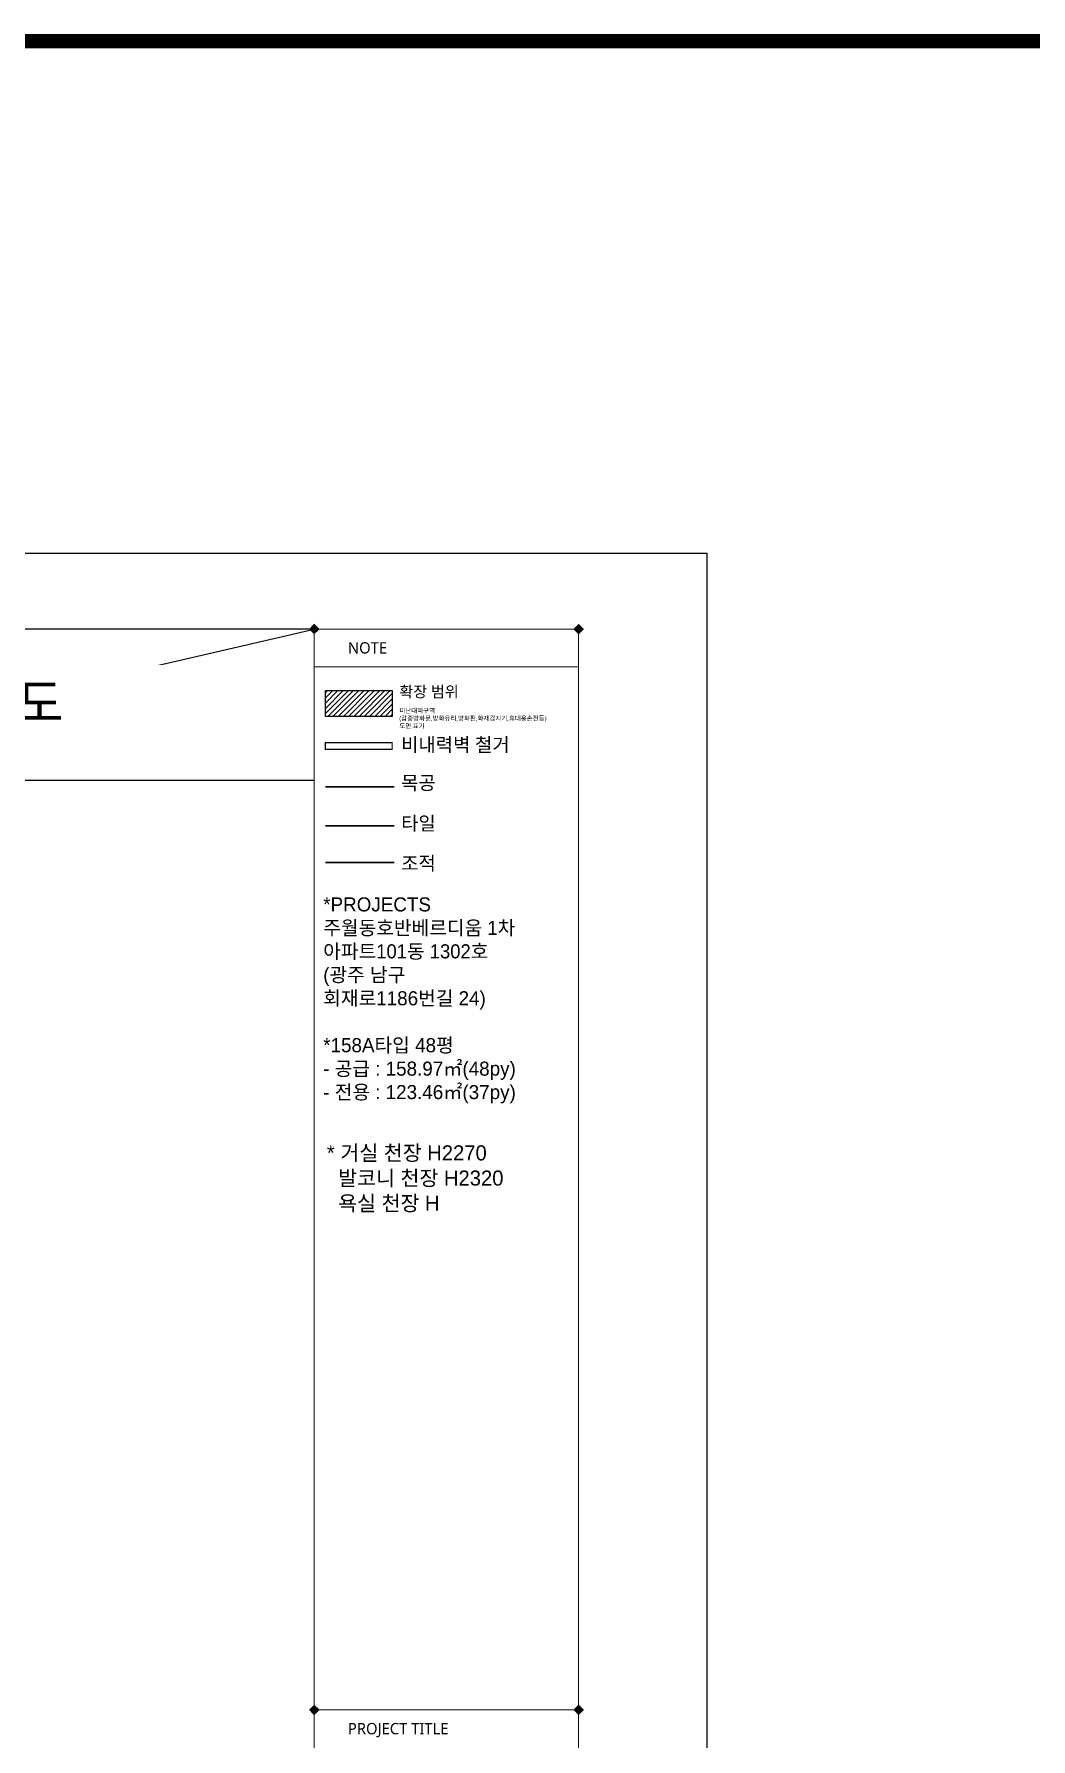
# Model space of a CAD drawing. Header units: millimetres. Extents: x 512 to 764439, y -71 to 559481.
# Drawn here: x 517597 to 526170, y 271636 to 286306 of the extents above; entities that cross this region are included whole.
import ezdxf

# ---------------------------------------------------------------- set-up
doc = ezdxf.new("R2010")
doc.units = ezdxf.units.MM
doc.header["$LTSCALE"] = 50
doc.set_wipeout_variables(frame=1)
doc.linetypes.add('HIDDEN', pattern=[0.375, 0.25, -0.125])
doc.layers.add('#FORM', color=7, linetype='Continuous')
doc.layers.add('#TEXT', color=7, linetype='Continuous')
doc.styles.add('1204Design', font='malgun.ttf')
doc.styles.add('맑은 고딕', font='malgun.ttf')
doc.styles.add('프리텐다드', font='')
doc.styles.get('프리텐다드').set_extended_font_data('Pretendard Variable')

# ---------------------------------------------------------------- blocks, each defined once
blk = doc.blocks.new('1204design form 23ver')
at = {"lineweight": 30}
h = blk.add_hatch(color=256, dxfattribs=at)
h.dxf.hatch_style = 1
h.paths.add_polyline_path([(96627, 10538), (96571, 10481), (96627, 10425), (96684, 10481)])
h = blk.add_hatch(color=256, dxfattribs=at)
h.dxf.hatch_style = 1
h.paths.add_polyline_path([(99427, 10538), (99371, 10481), (99427, 10425), (99484, 10481)])
h = blk.add_hatch(color=256, dxfattribs=at)
h.dxf.hatch_style = 1
h.paths.add_polyline_path([(96627, -909), (96571, -965), (96627, -1022), (96684, -965)])
h = blk.add_hatch(color=256, dxfattribs=at)
h.dxf.hatch_style = 1
h.paths.add_polyline_path([(99427, -909), (99371, -965), (99427, -1022), (99484, -965)])
at = {"lineweight": 20}
for p, q in [((96627, -11679), (96627, 10481)), ((96627, -965), (99427, -965))]:
    blk.add_line(p, q, dxfattribs=at)
at = {"color": 8, "lineweight": 5}
blk.add_line((96627, 10081), (99427, 10081), dxfattribs=at)
blk.add_lwpolyline([(67187, -12479), (100787, -12479), (100787, 11281), (67187, 11281)], close=True)
at = {"lineweight": 20}
blk.add_lwpolyline([(68547, 10481), (99427, 10481), (99427, -11679), (68547, -11679)], close=True, dxfattribs=at)
at = {"char_height": 120, "width": 3200, "attachment_point": 1, "style": '맑은 고딕'}
for s, insert in [('NOTE', (96984, 10343)), ('PROJECT TITLE', (96984, -1104))]:
    blk.add_mtext(s, dxfattribs=dict(at, insert=insert))

msp = doc.modelspace()

# ---------------------------------------------------------------- linework, layer by layer
at = {"layer": '#FORM'}
msp.add_lwpolyline([(520005.68909613, 281185.78670391), (514388.45582504, 281185.78670391), (514388.45582504, 279885.78670391), (520005.68909613, 279885.78670391)], dxfattribs=at)
at = {"color": 32, "true_color": 0xcd6928, "const_width": 121.76646086}
msp.add_lwpolyline([(453482.33485129, 286245.58748108), (604117.7662628, 286245.58748108)], dxfattribs=at)
at = {"color": 240, "linetype": 'HIDDEN', "true_color": 0xed1f24, "const_width": 9.88132979}
msp.add_lwpolyline([(520101.62496122, 280152.04402127), (520675.73022177, 280152.04402127), (520675.73022177, 280209.41395288), (520101.62496122, 280209.41395288), (520101.62496122, 280152.04402127)], dxfattribs=at)
at = {"color": 124, "linetype": 'Continuous', "ltscale": 10, "const_width": 14.03919885}
msp.add_lwpolyline([(520101.62496122, 279829.46556918), (520704.19475514, 279829.46556918)], dxfattribs=at)
at = {"color": 241, "linetype": 'Continuous', "ltscale": 500, "const_width": 14.03919885}
msp.add_lwpolyline([(520101.62496122, 279492.16000839), (520704.19475514, 279492.16000839)], dxfattribs=at)
at = {"color": 30, "linetype": 'Continuous', "ltscale": 500, "const_width": 14.03919885}
msp.add_lwpolyline([(520101.62496122, 279178.20481929), (520704.19475514, 279178.20481929)], dxfattribs=at)
at = {"layer": 'Defpoints', "color": 253, "true_color": 0x9898cc}
msp.add_lwpolyline([(514388.45582504, 279885.78670391), (520005.68909613, 281185.78670391)], dxfattribs=at)

# ---------------------------------------------------------------- texts
at = {"color": 7, "insert": (520738.00007668, 280695.36626922), "char_height": 95.387477622, "attachment_point": 1, "style": '1204Design', "bg_fill": 3, "box_fill_scale": 1.5, "bg_fill_color": 256, "bg_fill_transparency": 0}
msp.add_mtext_dynamic_manual_height_columns('확장 범위', width=559.0872611598, gutter_width=19.65392078, heights=[0], dxfattribs=at)
at = {"attachment_point": 1, "style": '프리텐다드'}
for s, width, gutter_width, heights, insert, char_height in [('*PROJECTS \\P{\\fGulim|b0|i0|c129|p50;주월동호반베르디움 1차 \\P아파트101동 1302호^J}({\\fGulim|b0|i0|c129|p50;광주 남구 ^J회재로}1186{\\fGulim|b0|i0|c129|p50;번길 }24)\\P^J*158A{\\fGulim|b0|i0|c129|p50;타입} 48{\\fGulim|b0|i0|c129|p50;평}^J- {\\fGulim|b0|i0|c129|p50;공급 }: 158.97{\\fGulim|b0|i0|c129|p50;㎡}(48py)\\P- {\\fGulim|b0|i0|c129|p50;전용 }: 123.46{\\fGulim|b0|i0|c129|p50;㎡}(37py)', 2437.7483895997, 66.49214278, [3786.87651379], (520083.47153403, 278877.43117065, 0), 121.11577658626), ('* {\\fGulim|b0|i0|c129|p50;거실 천장 }H2270^J  {\\fGulim|b0|i0|c129|p50;발코니 천장 }H2320\\P  {\\fGulim|b0|i0|c129|p50;욕실 천장 }H ', 2933.3941808224, 72.41905228, [901.72395018], (520114.81939332, 276743.63551707), 130)]:
    msp.add_mtext_dynamic_manual_height_columns(s, width=width, gutter_width=gutter_width, heights=heights, dxfattribs=dict(at, insert=insert, char_height=char_height))

# ---------------------------------------------------------------- wipeouts: each hides what was drawn before it
msp.add_wipeout([(517867.55240142, 272588.22192966), (516544.81387661, 272588.22192966), (516544.81387661, 272316.03222339), (517867.55240142, 272310.64329274)]).dxf.layer = '#TEXT'

# ---------------------------------------------------------------- next in the draw order: texts
at = {"layer": '#FORM', "color": 7, "insert": (517236.9434624, 280535.78670391), "char_height": 325, "attachment_point": 5, "style": '맑은 고딕', "bg_fill": 3, "box_fill_scale": 1.5, "bg_fill_color": 256, "bg_fill_transparency": 0}
msp.add_mtext_dynamic_manual_height_columns('\\pxqc;천정도', width=4744.3675768271, gutter_width=30.53968052, heights=[0], dxfattribs=at)
at = {"color": 7, "attachment_point": 1, "style": '1204Design', "bg_fill": 3, "box_fill_scale": 1.5, "bg_fill_color": 256, "bg_fill_transparency": 0}
for s, width, gutter_width, insert, char_height in [('피난대피구역 (갑종방화문,방화유리,방화판,화재감지기,휴대용손전등) 도면 표기', 1096.2739400715, 19.65392078, (520738.00007668, 280504.59131398), 39.7447823424), ('목공', 839.711111518, 24.43174441, (520753.98607859, 279922.59156896), 118.575957429), ('타일', 820.9955785707, 24.43174441, (520753.98607859, 279573.5761178), 118.575957429), ('조적', 820.9955785707, 24.43174441, (520753.98607859, 279229.76710293), 118.575957429)]:
    msp.add_mtext_dynamic_manual_height_columns(s, width=width, gutter_width=gutter_width, heights=[0], dxfattribs=dict(at, insert=insert, char_height=char_height))

# ---------------------------------------------------------------- next in the draw order: hatches: boundary and pattern name
at = {"transparency": 33554483}
h = msp.add_hatch(dxfattribs=at)
h.set_pattern_fill('ANSI31', color=51, scale=10)
h.set_pattern_definition([(45, (97209.127, 174749.143), (-22.4506403, 22.4506403), [])])
h.paths.add_polyline_path([(520101.62496122, 280657.31661638), (520674.41076149, 280657.79208021), (520674.41076149, 280435.22129909), (520101.62496122, 280434.74583527)])

# ---------------------------------------------------------------- next in the draw order: linework, layer by layer
at = {"color": 51, "transparency": 33554483}
msp.add_lwpolyline([(520101.62496122, 280657.31661638), (520675.04778051, 280657.31661638), (520675.04778051, 280434.74583527), (520101.62496122, 280434.74583527)], close=True, dxfattribs=at)

# ---------------------------------------------------------------- next in the draw order: texts
at = {"color": 7, "insert": (520753.98607859, 280250.6038565), "char_height": 118.575957429, "attachment_point": 1, "style": '1204Design', "bg_fill": 3, "box_fill_scale": 1.5, "bg_fill_color": 256, "bg_fill_transparency": 0}
msp.add_mtext_dynamic_manual_height_columns('비내력벽 철거', width=1112.9756695127, gutter_width=24.43174441, heights=[0], dxfattribs=at)

# ---------------------------------------------------------------- next in the draw order: block references
at = {"xscale": 0.8125005846066201, "yscale": 0.8125005846066201, "zscale": 0.8125005846066201}
msp.add_blockref('1204design form 23ver', (441496.06115304, 272669.70477714), dxfattribs=at)

doc.saveas('drawing.dxf')
